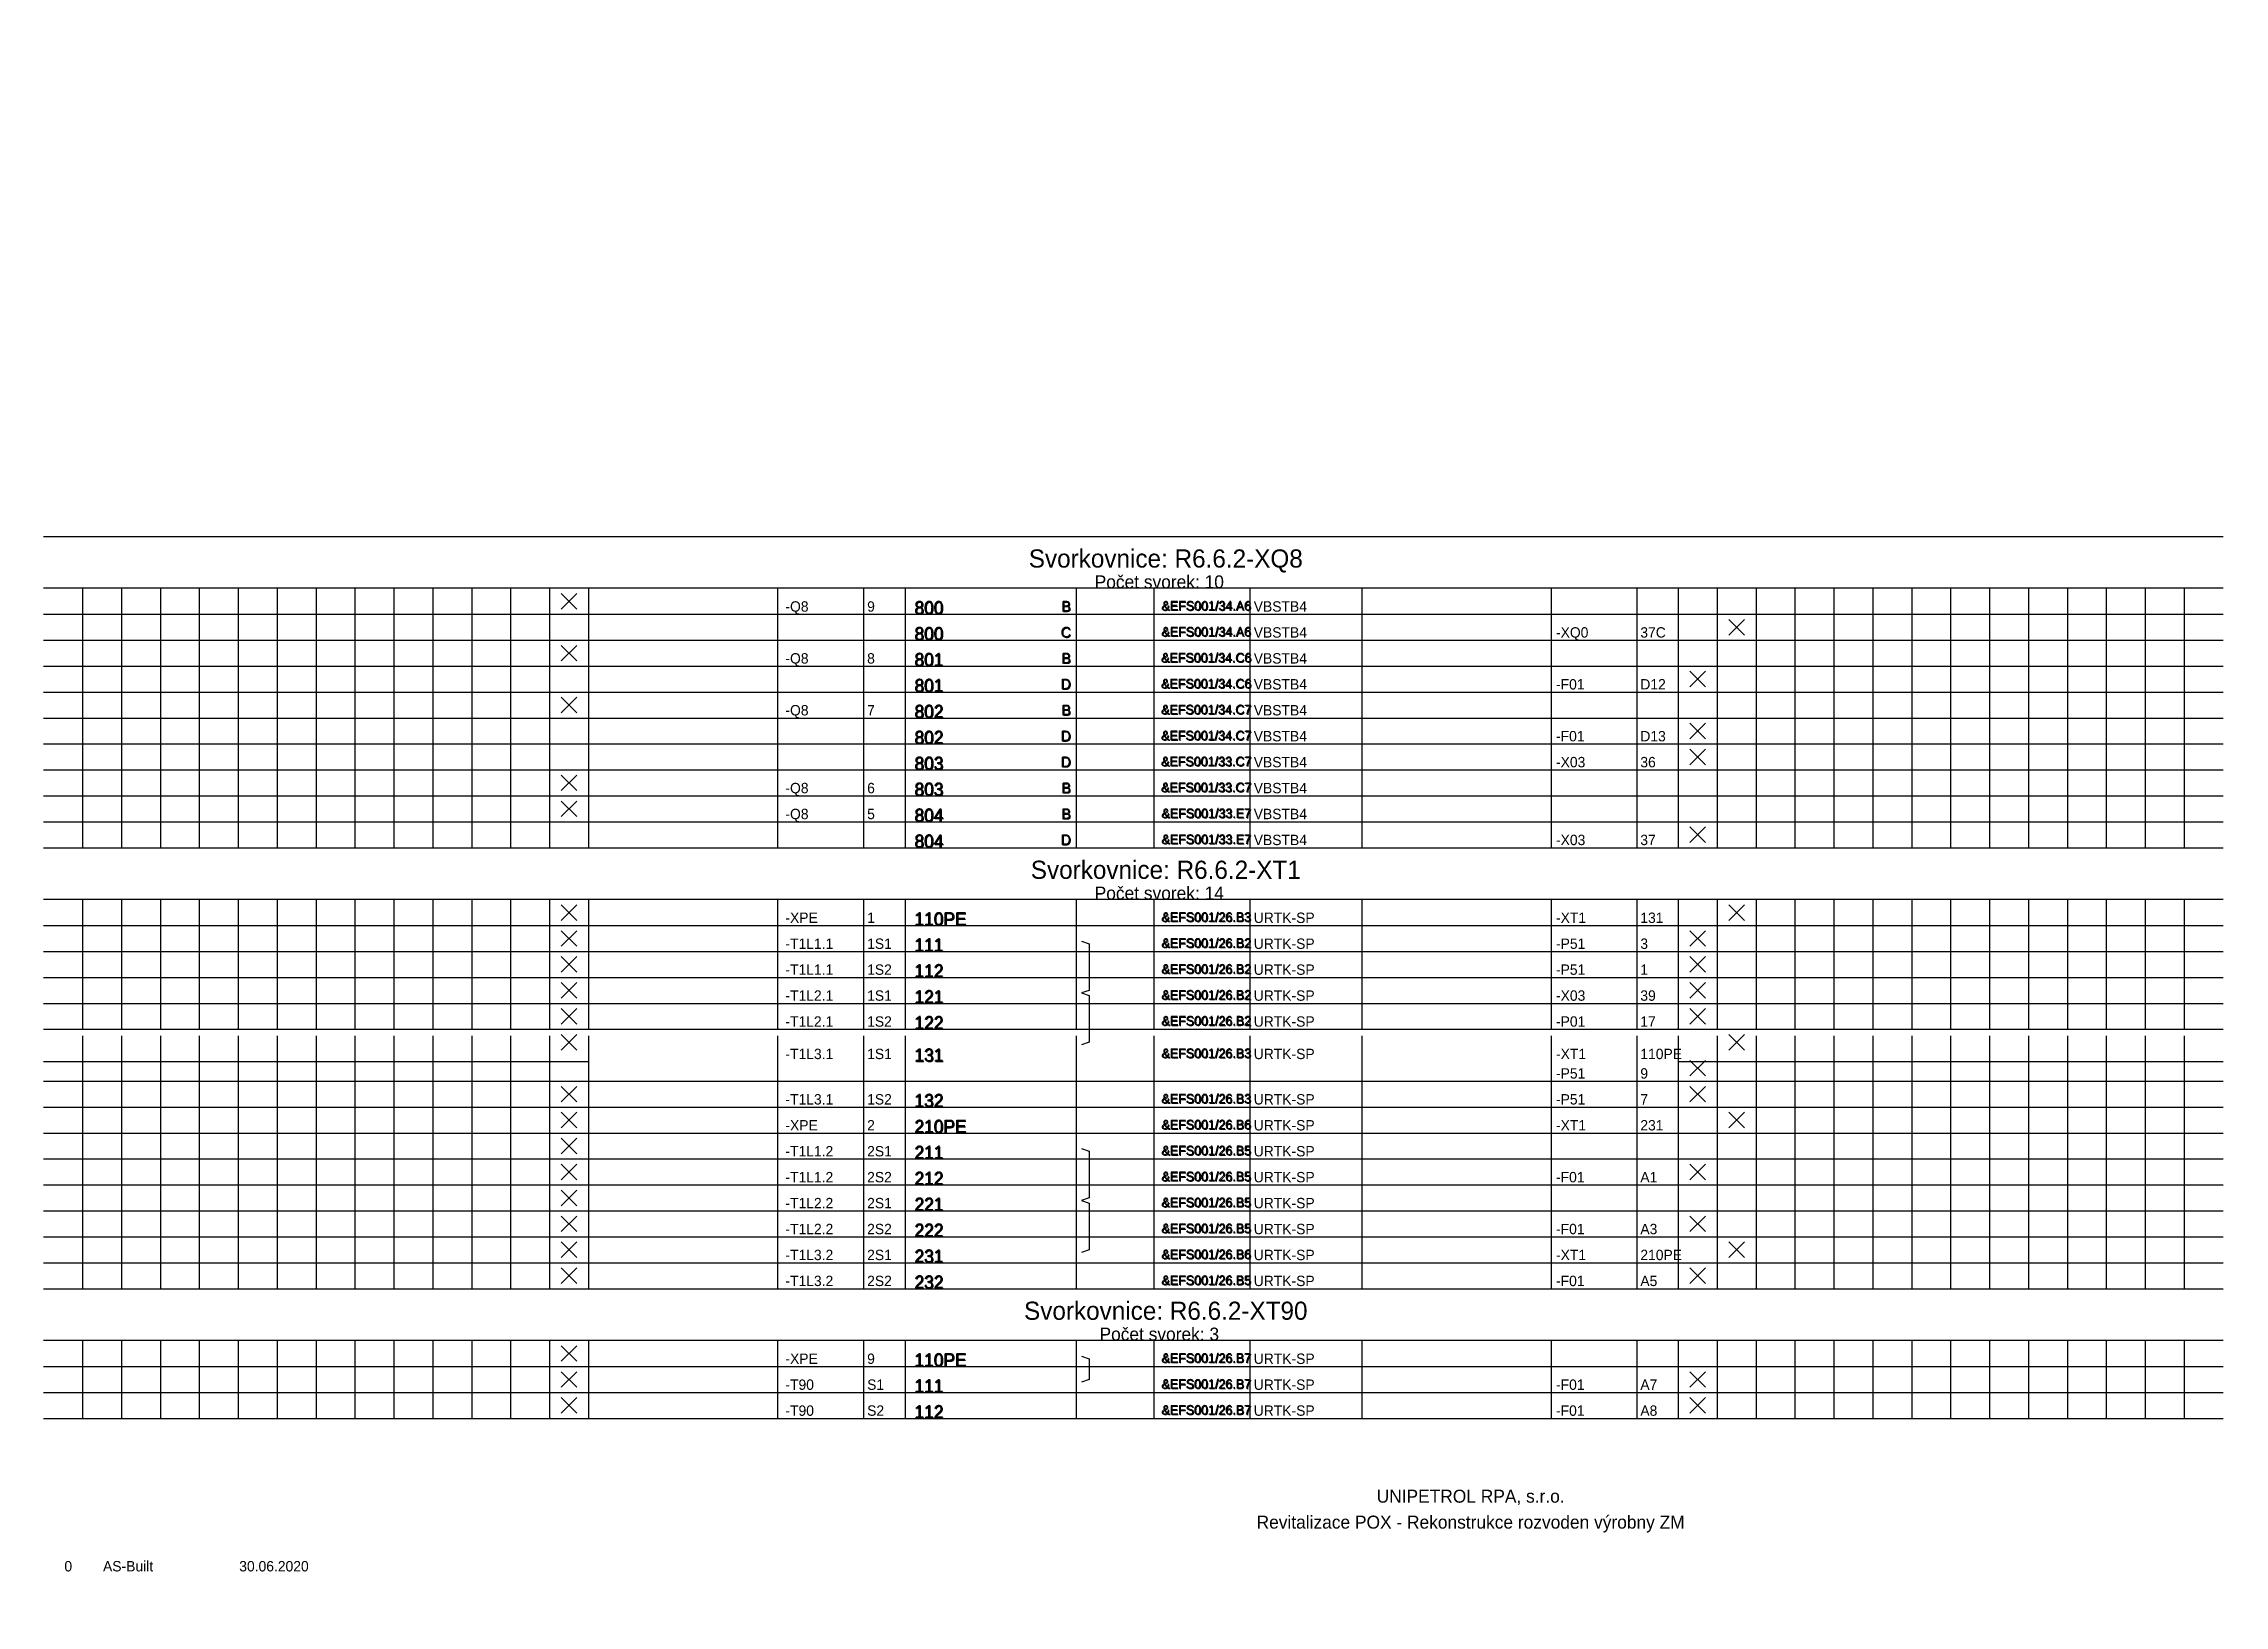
# Model space of a CAD drawing. Extents: x 0 to 420, y -1 to 300.
import ezdxf
from ezdxf.enums import TextEntityAlignment as Align

# ---------------------------------------------------------------- set-up
doc = ezdxf.new("R2010")
doc.units = 0
doc.header["$MEASUREMENT"] = 0
doc.linetypes.add('LTY1', pattern=[0])
for name, color, linetype in [('4', 4, 'Continuous'), ('PEN1', 7, 'LTY1'), ('PEN2', 7, 'LTY1'), ('PEN4', 7, 'LTY1'), ('PEN5', 7, 'LTY1'), ('SYMBOL', 7, 'LTY1')]:
    doc.layers.add(name, color=color, linetype=linetype)
doc.styles.add('NORMSCHRIFT', font='normwin')

# ---------------------------------------------------------------- blocks, each defined once
blk = doc.blocks.new('_SS-BLOK-S')
at = {"layer": 'PEN5', "linetype": 'LTY1'}
for p, q in [((0, -5), (420, -5)), ((420, -15), (0, -15))]:
    blk.add_line(p, q, dxfattribs=at)
at = {"layer": 'PEN1', "style": 'NORMSCHRIFT', "flags": 8}
for tag in ['CODE_1', 'CODE_2', 'CODE_3', 'CODE_4']:
    blk.add_attdef(tag, text='', height=3.5, dxfattribs=at).set_placement((216.25, -11), align=Align.CENTER)
at = {"layer": 'PEN2', "style": 'NORMSCHRIFT', "flags": 8}
blk.add_attdef('CODE_307', text='', height=2.5, dxfattribs=at).set_placement((215, -15), align=Align.CENTER)
at = {"layer": 'PEN4', "style": 'NORMSCHRIFT', "flags": 9}
for tag in ['CODE_558', 'CODE_91']:
    blk.add_attdef(tag, (0, 0), '', height=3.5, dxfattribs=at)
blk = doc.blocks.new('_SS-VETA-S')
at = {"layer": 'PEN1', "linetype": 'LTY1'}
for p, q in [((7.5, 5), (7.5, 0)), ((15, 5), (15, 0)), ((22.5, 5), (22.5, 0)), ((30, 5), (30, 0)), ((37.5, 5), (37.5, 0)), ((45, 5), (45, 0)), ((52.5, 5), (52.5, 0)), ((60, 5), (60, 0)), ((67.5, 5), (67.5, 0)), ((75, 5), (75, 0)), ((82.5, 5), (82.5, 0)), ((90, 5), (90, 0)), ((97.5, 5), (97.5, 0)), ((141.5, 0), (141.5, 5)), ((158, 5), (158, 0)), ((199, 5), (199, 0)), ((214, 0), (214, 5)), ((232.5, 0), (232.5, 5)), ((290.5, 5), (290.5, 0)), ((307, 5), (307, 0)), ((322.5, 5), (322.5, 0)), ((330, 5), (330, 0)), ((337.5, 5), (337.5, 0)), ((345, 5), (345, 0)), ((352.5, 5), (352.5, 0)), ((360, 5), (360, 0)), ((367.5, 5), (367.5, 0)), ((375, 5), (375, 0)), ((382.5, 5), (382.5, 0)), ((390, 5), (390, 0)), ((390, 5), (390, 0)), ((397.5, 5), (397.5, 0)), ((405, 5), (405, 0)), ((412.5, 5), (412.5, 0)), ((0, 0), (420, 0))]:
    blk.add_line(p, q, dxfattribs=at)
at = {"layer": 'PEN5', "linetype": 'LTY1'}
for p, q in [((105, 5), (105, 0)), ((166, 5), (166, 0)), ((254, 5), (254, 0)), ((315, 5), (315, 0))]:
    blk.add_line(p, q, dxfattribs=at)
at = {"layer": 'PEN2', "style": 'NORMSCHRIFT', "flags": 8}
blk.add_attdef('CODE_21', (167.95, -0.1), '', height=2.5, dxfattribs=at)
at = {"layer": 'PEN4', "style": 'NORMSCHRIFT'}
for tag, p, height, flags in [('CODE_63', (0, 0), 3.5, 9), ('CODE_91', (0, 0), 3.5, 9), ('CODE_781', (0, 0), 3.5, 9), ('CODE_782', (0, 0), 3.5, 9), ('CODE_10003', (107.7, 0.5), 2, 8), ('CODE_10001', (107.7, 0.5), 2, 8), ('CODE_10002', (107.7, 0.5), 2, 8), ('CODE_10004', (142.95, 0.5), 2, 8), ('CODE_10021', (158.7, 0.5), 2, 8), ('CODE_41', (233.2, 0.5), 2, 8), ('CODE_11003', (255.95, 0.5), 2, 8), ('CODE_11001', (255.95, 0.5), 2, 8), ('CODE_11002', (255.95, 0.5), 2, 8), ('CODE_11004', (291.45, 0.5), 2, 8), ('CODE_11021', (307.7, 0.5), 2, 8)]:
    blk.add_attdef(tag, p, '', height=height, dxfattribs=dict(at, flags=flags))
at = {"layer": 'PEN4', "style": 'NORMSCHRIFT', "flags": 8}
blk.add_attdef('CODE_45', text='', height=2, dxfattribs=at).set_placement((198.1, 0.4), align=Align.RIGHT)
blk.add_attdef('CODE_10', text='', height=1.8, dxfattribs=at).set_placement((224.2, 0.6), align=Align.CENTER)
blk = doc.blocks.new('_SS-NEOZN-S')
at = {"layer": 'PEN2', "linetype": 'LTY1'}
for p, q in [((-4, 1), (-1, 4)), ((-4, 4), (-1, 1))]:
    blk.add_line(p, q, dxfattribs=at)
blk = doc.blocks.new('_SS-VETN-S')
at = {"layer": 'PEN1', "linetype": 'LTY1'}
for p, q in [((7.5, 3.75), (7.5, -1.25)), ((15, 3.75), (15, -1.25)), ((22.5, 3.75), (22.5, -1.25)), ((30, 3.75), (30, -1.25)), ((37.5, 3.75), (37.5, -1.25)), ((45, 3.75), (45, -1.25)), ((52.5, 3.75), (52.5, -1.25)), ((60, 3.75), (60, -1.25)), ((67.5, 3.75), (67.5, -1.25)), ((75, 3.75), (75, -1.25)), ((82.5, 3.75), (82.5, -1.25)), ((90, 3.75), (90, -1.25)), ((97.5, 3.75), (97.5, -1.25)), ((141.5, -1.25), (141.5, 3.75)), ((158, 3.75), (158, -1.25)), ((199, 3.75), (199, -1.25)), ((214, -1.25), (214, 3.75)), ((232.5, -1.25), (232.5, 3.75)), ((290.5, 3.75), (290.5, -1.25)), ((307, 3.75), (307, -1.25)), ((322.5, 3.75), (322.5, -1.25)), ((330, 3.75), (330, -1.25)), ((337.5, 3.75), (337.5, -1.25)), ((345, 3.75), (345, -1.25)), ((352.5, 3.75), (352.5, -1.25)), ((360, 3.75), (360, -1.25)), ((367.5, 3.75), (367.5, -1.25)), ((375, 3.75), (375, -1.25)), ((382.5, 3.75), (382.5, -1.25)), ((390, 3.75), (390, -1.25)), ((390, 3.75), (390, -1.25)), ((397.5, 3.75), (397.5, -1.25)), ((405, 3.75), (405, -1.25)), ((412.5, 3.75), (412.5, -1.25)), ((105, -1.25), (0, -1.25)), ((420, -1.25), (315, -1.25))]:
    blk.add_line(p, q, dxfattribs=at)
at = {"layer": 'PEN5', "linetype": 'LTY1'}
for p, q in [((105, 3.75), (105, -1.25)), ((166, 3.75), (166, -1.25)), ((254, 3.75), (254, -1.25)), ((315, 3.75), (315, -1.25))]:
    blk.add_line(p, q, dxfattribs=at)
at = {"layer": 'PEN2', "style": 'NORMSCHRIFT', "flags": 8}
blk.add_attdef('CODE_21', (167.95, -1.35), '', height=2.5, dxfattribs=at)
at = {"layer": 'PEN4', "style": 'NORMSCHRIFT'}
for tag, p, height, flags in [('CODE_63', (0, 0), 3.5, 9), ('CODE_91', (0, 0), 3.5, 9), ('CODE_781', (0, 0), 3.5, 9), ('CODE_782', (0, 0), 3.5, 9), ('CODE_10003', (107.7, -0.75), 2, 8), ('CODE_10001', (107.7, -0.75), 2, 8), ('CODE_10002', (107.7, -0.75), 2, 8), ('CODE_10004', (142.95, -0.75), 2, 8), ('CODE_10021', (158.7, -0.75), 2, 8), ('CODE_41', (233.2, -0.75), 2, 8), ('CODE_11003', (255.95, -0.75), 2, 8), ('CODE_11001', (255.95, -0.75), 2, 8), ('CODE_11002', (255.95, -0.75), 2, 8), ('CODE_11004', (291.45, -0.75), 2, 8), ('CODE_11021', (307.7, -0.75), 2, 8)]:
    blk.add_attdef(tag, p, '', height=height, dxfattribs=dict(at, flags=flags))
at = {"layer": 'PEN4', "style": 'NORMSCHRIFT', "flags": 8}
blk.add_attdef('CODE_40', text='', height=2, dxfattribs=at).set_placement((198.1, -0.85), align=Align.RIGHT)
blk.add_attdef('CODE_10', text='', height=1.8, dxfattribs=at).set_placement((224.2, -0.65), align=Align.CENTER)
blk = doc.blocks.new('_9-REV')
at = {"layer": 'PEN4', "style": 'NORMSCHRIFT', "flags": 8}
blk.add_attdef('CODE_12778', text='', height=2, dxfattribs=at).set_placement((-0.25, 0.5), align=Align.CENTER)
at = {"layer": 'PEN4', "style": 'NORMSCHRIFT'}
for tag, p, height, flags in [('CODE_5902', (0, 0), 3.5, 9), ('CODE_12783', (6.45, 0.5), 2, 8), ('CODE_12782', (32.7, 0.5), 2, 8)]:
    blk.add_attdef(tag, p, '', height=height, dxfattribs=dict(at, flags=flags))

msp = doc.modelspace()

# ---------------------------------------------------------------- linework, layer by layer
at = {"layer": '4', "linetype": 'LTY1'}
for p, q in [((200, 127), (201.5, 126.5)), ((201.5, 126.5), (201.5, 117.5)), ((201.5, 117.5), (200, 117)), ((200, 117), (201.5, 116.5)), ((201.5, 116.5), (201.5, 107.5)), ((201.5, 107.5), (200, 107)), ((200, 87), (201.5, 86.5)), ((201.5, 86.5), (201.5, 77.5)), ((201.5, 77.5), (200, 77)), ((200, 77), (201.5, 76.5)), ((201.5, 76.5), (201.5, 67.5)), ((201.5, 67.5), (200, 67)), ((200, 47), (201.5, 46.5)), ((201.5, 46.5), (201.5, 42.5)), ((201.5, 42.5), (200, 42))]:
    msp.add_line(p, q, dxfattribs=at)

# ---------------------------------------------------------------- block references
at = {"layer": 'SYMBOL'}
for name, p in [('_SS-BLOK-S', (0, 210)), ('_SS-NEOZN-S', (103.75, 190)), ('_SS-NEOZN-S', (328.75, 185)), ('_SS-NEOZN-S', (103.75, 180)), ('_SS-NEOZN-S', (321.25, 175)), ('_SS-NEOZN-S', (103.75, 170)), ('_SS-NEOZN-S', (321.25, 165)), ('_SS-NEOZN-S', (321.25, 160)), ('_SS-NEOZN-S', (103.75, 155)), ('_SS-NEOZN-S', (103.75, 150)), ('_SS-NEOZN-S', (321.25, 145)), ('_SS-BLOK-S', (0, 150)), ('_SS-NEOZN-S', (103.75, 130)), ('_SS-NEOZN-S', (328.75, 130)), ('_SS-NEOZN-S', (103.75, 125)), ('_SS-NEOZN-S', (321.25, 125)), ('_SS-NEOZN-S', (103.75, 120)), ('_SS-NEOZN-S', (321.25, 120)), ('_SS-NEOZN-S', (103.75, 115)), ('_SS-NEOZN-S', (321.25, 115)), ('_SS-NEOZN-S', (103.75, 110)), ('_SS-NEOZN-S', (321.25, 110)), ('_SS-NEOZN-S', (103.75, 105)), ('_SS-NEOZN-S', (328.75, 105)), ('_SS-NEOZN-S', (321.25, 100)), ('_SS-NEOZN-S', (103.75, 95)), ('_SS-NEOZN-S', (321.25, 95)), ('_SS-NEOZN-S', (103.75, 90)), ('_SS-NEOZN-S', (328.75, 90)), ('_SS-NEOZN-S', (103.75, 85)), ('_SS-NEOZN-S', (103.75, 80)), ('_SS-NEOZN-S', (321.25, 80)), ('_SS-NEOZN-S', (103.75, 75)), ('_SS-NEOZN-S', (103.75, 70)), ('_SS-NEOZN-S', (321.25, 70)), ('_SS-NEOZN-S', (103.75, 65)), ('_SS-NEOZN-S', (328.75, 65)), ('_SS-NEOZN-S', (103.75, 60)), ('_SS-NEOZN-S', (321.25, 60)), ('_SS-BLOK-S', (0, 65)), ('_SS-NEOZN-S', (103.75, 45)), ('_SS-NEOZN-S', (103.75, 40)), ('_SS-NEOZN-S', (321.25, 40)), ('_SS-NEOZN-S', (103.75, 35)), ('_SS-NEOZN-S', (321.25, 35))]:
    msp.add_blockref(name, p, dxfattribs=at)
for name, p, values in [('_SS-VETA-S', (0, 190), {'CODE_21': '800', 'CODE_45': 'B', 'CODE_10': '&EFS001/34.A6', 'CODE_10004': '-Q8', 'CODE_10021': '9', 'CODE_41': 'VBSTB4'}), ('_SS-VETA-S', (0, 185), {'CODE_21': '800', 'CODE_45': 'C', 'CODE_10': '&EFS001/34.A6', 'CODE_11004': '-XQ0', 'CODE_11021': '37C', 'CODE_41': 'VBSTB4'}), ('_SS-VETA-S', (0, 180), {'CODE_21': '801', 'CODE_45': 'B', 'CODE_10': '&EFS001/34.C6', 'CODE_10004': '-Q8', 'CODE_10021': '8', 'CODE_41': 'VBSTB4'}), ('_SS-VETA-S', (0, 175), {'CODE_21': '801', 'CODE_45': 'D', 'CODE_10': '&EFS001/34.C6', 'CODE_11004': '-F01', 'CODE_11021': 'D12', 'CODE_41': 'VBSTB4'}), ('_SS-VETA-S', (0, 170), {'CODE_21': '802', 'CODE_45': 'B', 'CODE_10': '&EFS001/34.C7', 'CODE_10004': '-Q8', 'CODE_10021': '7', 'CODE_41': 'VBSTB4'}), ('_SS-VETA-S', (0, 165), {'CODE_21': '802', 'CODE_45': 'D', 'CODE_10': '&EFS001/34.C7', 'CODE_11004': '-F01', 'CODE_11021': 'D13', 'CODE_41': 'VBSTB4'}), ('_SS-VETA-S', (0, 160), {'CODE_21': '803', 'CODE_45': 'D', 'CODE_10': '&EFS001/33.C7', 'CODE_11004': '-X03', 'CODE_11021': '36', 'CODE_41': 'VBSTB4'}), ('_SS-VETA-S', (0, 155), {'CODE_21': '803', 'CODE_45': 'B', 'CODE_10': '&EFS001/33.C7', 'CODE_10004': '-Q8', 'CODE_10021': '6', 'CODE_41': 'VBSTB4'}), ('_SS-VETA-S', (0, 150), {'CODE_21': '804', 'CODE_45': 'B', 'CODE_10': '&EFS001/33.E7', 'CODE_10004': '-Q8', 'CODE_10021': '5', 'CODE_41': 'VBSTB4'}), ('_SS-VETA-S', (0, 145), {'CODE_21': '804', 'CODE_45': 'D', 'CODE_10': '&EFS001/33.E7', 'CODE_11004': '-X03', 'CODE_11021': '37', 'CODE_41': 'VBSTB4'}), ('_SS-VETA-S', (0, 130), {'CODE_21': '110PE', 'CODE_10': '&EFS001/26.B3', 'CODE_10004': '-XPE', 'CODE_10021': '1', 'CODE_11004': '-XT1', 'CODE_11021': '131', 'CODE_41': 'URTK-SP'}), ('_SS-VETA-S', (0, 125), {'CODE_21': '111', 'CODE_10': '&EFS001/26.B2', 'CODE_10004': '-T1L1.1', 'CODE_10021': '1S1', 'CODE_11004': '-P51', 'CODE_11021': '3', 'CODE_41': 'URTK-SP'}), ('_SS-VETA-S', (0, 120), {'CODE_21': '112', 'CODE_10': '&EFS001/26.B2', 'CODE_10004': '-T1L1.1', 'CODE_10021': '1S2', 'CODE_11004': '-P51', 'CODE_11021': '1', 'CODE_41': 'URTK-SP'}), ('_SS-VETA-S', (0, 115), {'CODE_21': '121', 'CODE_10': '&EFS001/26.B2', 'CODE_10004': '-T1L2.1', 'CODE_10021': '1S1', 'CODE_11004': '-X03', 'CODE_11021': '39', 'CODE_41': 'URTK-SP'}), ('_SS-VETA-S', (0, 110), {'CODE_21': '122', 'CODE_10': '&EFS001/26.B2', 'CODE_10004': '-T1L2.1', 'CODE_10021': '1S2', 'CODE_11004': '-P01', 'CODE_11021': '17', 'CODE_41': 'URTK-SP'}), ('_SS-VETN-S', (0, 105), {'CODE_21': '131', 'CODE_10': '&EFS001/26.B3', 'CODE_10004': '-T1L3.1', 'CODE_10021': '1S1', 'CODE_11004': '-XT1', 'CODE_11021': '110PE', 'CODE_41': 'URTK-SP'}), ('_SS-VETA-S', (0, 100), {'CODE_11004': '-P51', 'CODE_11021': '9'}), ('_SS-VETA-S', (0, 95), {'CODE_21': '132', 'CODE_10': '&EFS001/26.B3', 'CODE_10004': '-T1L3.1', 'CODE_10021': '1S2', 'CODE_11004': '-P51', 'CODE_11021': '7', 'CODE_41': 'URTK-SP'}), ('_SS-VETA-S', (0, 90), {'CODE_21': '210PE', 'CODE_10': '&EFS001/26.B6', 'CODE_10004': '-XPE', 'CODE_10021': '2', 'CODE_11004': '-XT1', 'CODE_11021': '231', 'CODE_41': 'URTK-SP'}), ('_SS-VETA-S', (0, 85), {'CODE_21': '211', 'CODE_10': '&EFS001/26.B5', 'CODE_10004': '-T1L1.2', 'CODE_10021': '2S1', 'CODE_41': 'URTK-SP'}), ('_SS-VETA-S', (0, 80), {'CODE_21': '212', 'CODE_10': '&EFS001/26.B5', 'CODE_10004': '-T1L1.2', 'CODE_10021': '2S2', 'CODE_11004': '-F01', 'CODE_11021': 'A1', 'CODE_41': 'URTK-SP'}), ('_SS-VETA-S', (0, 75), {'CODE_21': '221', 'CODE_10': '&EFS001/26.B5', 'CODE_10004': '-T1L2.2', 'CODE_10021': '2S1', 'CODE_41': 'URTK-SP'}), ('_SS-VETA-S', (0, 70), {'CODE_21': '222', 'CODE_10': '&EFS001/26.B5', 'CODE_10004': '-T1L2.2', 'CODE_10021': '2S2', 'CODE_11004': '-F01', 'CODE_11021': 'A3', 'CODE_41': 'URTK-SP'}), ('_SS-VETA-S', (0, 65), {'CODE_21': '231', 'CODE_10': '&EFS001/26.B6', 'CODE_10004': '-T1L3.2', 'CODE_10021': '2S1', 'CODE_11004': '-XT1', 'CODE_11021': '210PE', 'CODE_41': 'URTK-SP'}), ('_SS-VETA-S', (0, 60), {'CODE_21': '232', 'CODE_10': '&EFS001/26.B5', 'CODE_10004': '-T1L3.2', 'CODE_10021': '2S2', 'CODE_11004': '-F01', 'CODE_11021': 'A5', 'CODE_41': 'URTK-SP'}), ('_SS-VETA-S', (0, 45), {'CODE_21': '110PE', 'CODE_10': '&EFS001/26.B7', 'CODE_10004': '-XPE', 'CODE_10021': '9', 'CODE_41': 'URTK-SP'}), ('_SS-VETA-S', (0, 40), {'CODE_21': '111', 'CODE_10': '&EFS001/26.B7', 'CODE_10004': '-T90', 'CODE_10021': 'S1', 'CODE_11004': '-F01', 'CODE_11021': 'A7', 'CODE_41': 'URTK-SP'}), ('_SS-VETA-S', (0, 35), {'CODE_21': '112', 'CODE_10': '&EFS001/26.B7', 'CODE_10004': '-T90', 'CODE_10021': 'S2', 'CODE_11004': '-F01', 'CODE_11021': 'A8', 'CODE_41': 'URTK-SP'}), ('_9-REV', (5, 5), {'CODE_12778': '0', 'CODE_12783': 'AS-Built', 'CODE_12782': '30.06.2020'})]:
    msp.add_blockref(name, p, dxfattribs=at).add_auto_attribs(values)

# ---------------------------------------------------------------- texts
at = {"layer": 'PEN1', "style": 'NORMSCHRIFT'}
for s, p in [('Svorkovnice: R6.6.2-XQ8', (216.25, 199)), ('Svorkovnice: R6.6.2-XT1', (216.25, 139)), ('Svorkovnice: R6.6.2-XT90', (216.25, 54))]:
    msp.add_text(s, height=3.5, dxfattribs=at).set_placement(p, align=Align.CENTER)
at = {"layer": 'PEN2', "style": 'NORMSCHRIFT'}
for s, p in [('Počet svorek: 10', (215, 195)), ('Počet svorek: 14', (215, 135)), ('Počet svorek: 3', (215, 50)), ('UNIPETROL RPA, s.r.o.', (275, 18.75)), ('Revitalizace POX - Rekonstrukce rozvoden výrobny ZM', (275, 13.75))]:
    msp.add_text(s, height=2.5, dxfattribs=at).set_placement(p, align=Align.CENTER)
for s, p in [('800', (167.75, 190)), ('800', (167.85, 190.1)), ('800', (167.75, 185)), ('800', (167.85, 185.1)), ('801', (167.75, 180)), ('801', (167.85, 180.1)), ('801', (167.75, 175)), ('801', (167.85, 175.1)), ('802', (167.75, 170)), ('802', (167.85, 170.1)), ('802', (167.75, 165)), ('802', (167.85, 165.1)), ('803', (167.75, 160)), ('803', (167.85, 160.1)), ('803', (167.75, 155)), ('803', (167.85, 155.1)), ('804', (167.75, 150)), ('804', (167.85, 150.1)), ('804', (167.75, 145)), ('804', (167.85, 145.1)), ('110PE', (167.75, 130)), ('110PE', (167.85, 130.1)), ('111', (167.75, 125)), ('111', (167.85, 125.1)), ('112', (167.75, 120)), ('112', (167.85, 120.1)), ('121', (167.75, 115)), ('121', (167.85, 115.1)), ('122', (167.75, 110)), ('122', (167.85, 110.1)), ('131', (167.75, 103.75)), ('131', (167.85, 103.85)), ('132', (167.75, 95)), ('132', (167.85, 95.1)), ('210PE', (167.75, 90)), ('210PE', (167.85, 90.1)), ('211', (167.75, 85)), ('211', (167.85, 85.1)), ('212', (167.75, 80)), ('212', (167.85, 80.1)), ('221', (167.75, 75)), ('221', (167.85, 75.1)), ('222', (167.75, 70)), ('222', (167.85, 70.1)), ('231', (167.75, 65)), ('231', (167.85, 65.1)), ('232', (167.75, 60)), ('232', (167.85, 60.1)), ('110PE', (167.75, 45)), ('110PE', (167.85, 45.1)), ('111', (167.75, 40)), ('111', (167.85, 40.1)), ('112', (167.75, 35)), ('112', (167.85, 35.1))]:
    msp.add_text(s, height=2.5, dxfattribs=at).set_placement(p)
at = {"layer": 'PEN4', "style": 'NORMSCHRIFT'}
for s, p in [('B', (197.9, 190.5)), ('B', (198, 190.6)), ('C', (197.9, 185.5)), ('C', (198, 185.6)), ('B', (197.9, 180.5)), ('B', (198, 180.6)), ('D', (197.9, 175.5)), ('D', (198, 175.6)), ('B', (197.9, 170.5)), ('B', (198, 170.6)), ('D', (197.9, 165.5)), ('D', (198, 165.6)), ('D', (197.9, 160.5)), ('D', (198, 160.6)), ('B', (197.9, 155.5)), ('B', (198, 155.6)), ('B', (197.9, 150.5)), ('B', (198, 150.6)), ('D', (197.9, 145.5)), ('D', (198, 145.6))]:
    msp.add_text(s, height=2, dxfattribs=at).set_placement(p, align=Align.RIGHT)
for s, p in [('&EFS001/34.A6', (224, 190.7)), ('&EFS001/34.A6', (224.1, 190.8)), ('&EFS001/34.A6', (224, 185.7)), ('&EFS001/34.A6', (224.1, 185.8)), ('&EFS001/34.C6', (224, 180.7)), ('&EFS001/34.C6', (224.1, 180.8)), ('&EFS001/34.C6', (224, 175.7)), ('&EFS001/34.C6', (224.1, 175.8)), ('&EFS001/34.C7', (224, 170.7)), ('&EFS001/34.C7', (224.1, 170.8)), ('&EFS001/34.C7', (224, 165.7)), ('&EFS001/34.C7', (224.1, 165.8)), ('&EFS001/33.C7', (224, 160.7)), ('&EFS001/33.C7', (224.1, 160.8)), ('&EFS001/33.C7', (224, 155.7)), ('&EFS001/33.C7', (224.1, 155.8)), ('&EFS001/33.E7', (224, 150.7)), ('&EFS001/33.E7', (224.1, 150.8)), ('&EFS001/33.E7', (224, 145.7)), ('&EFS001/33.E7', (224.1, 145.8)), ('&EFS001/26.B3', (224, 130.7)), ('&EFS001/26.B3', (224.1, 130.8)), ('&EFS001/26.B2', (224, 125.7)), ('&EFS001/26.B2', (224.1, 125.8)), ('&EFS001/26.B2', (224, 120.7)), ('&EFS001/26.B2', (224.1, 120.8)), ('&EFS001/26.B2', (224.1, 115.8)), ('&EFS001/26.B2', (224, 115.7)), ('&EFS001/26.B2', (224, 110.7)), ('&EFS001/26.B2', (224.1, 110.8)), ('&EFS001/26.B3', (224, 104.45)), ('&EFS001/26.B3', (224.1, 104.55)), ('&EFS001/26.B3', (224, 95.7)), ('&EFS001/26.B3', (224.1, 95.8)), ('&EFS001/26.B6', (224, 90.7)), ('&EFS001/26.B6', (224.1, 90.8)), ('&EFS001/26.B5', (224, 85.7)), ('&EFS001/26.B5', (224.1, 85.8)), ('&EFS001/26.B5', (224, 80.7)), ('&EFS001/26.B5', (224.1, 80.8)), ('&EFS001/26.B5', (224, 75.7)), ('&EFS001/26.B5', (224.1, 75.8)), ('&EFS001/26.B5', (224, 70.7)), ('&EFS001/26.B5', (224.1, 70.8)), ('&EFS001/26.B6', (224, 65.7)), ('&EFS001/26.B6', (224.1, 65.8)), ('&EFS001/26.B5', (224, 60.7)), ('&EFS001/26.B5', (224.1, 60.8)), ('&EFS001/26.B7', (224, 45.7)), ('&EFS001/26.B7', (224.1, 45.8)), ('&EFS001/26.B7', (224, 40.7)), ('&EFS001/26.B7', (224.1, 40.8)), ('&EFS001/26.B7', (224, 35.7)), ('&EFS001/26.B7', (224.1, 35.8))]:
    msp.add_text(s, height=1.8, dxfattribs=at).set_placement(p, align=Align.CENTER)

doc.saveas('drawing.dxf')
